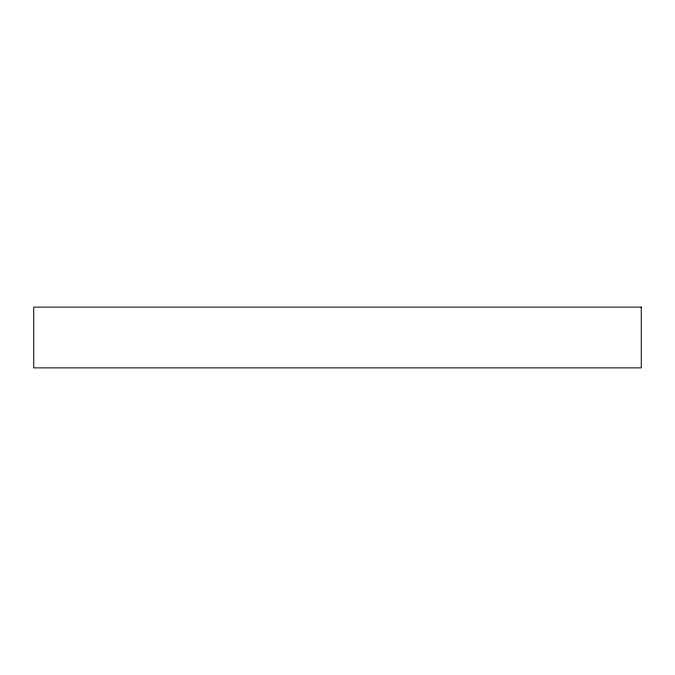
<?xml version="1.0" encoding="UTF-8"?>
<svg xmlns="http://www.w3.org/2000/svg" width="675" height="675" viewBox="0 0 675 675"><rect width="100%" height="100%" fill="white"/><g stroke="black" fill="none" stroke-linecap="round" stroke-linejoin="round"><path stroke-width="1.01" d="M641.25 307.125L33.75 307.125L33.75 367.875L641.25 367.875L641.25 307.125"/></g></svg>
